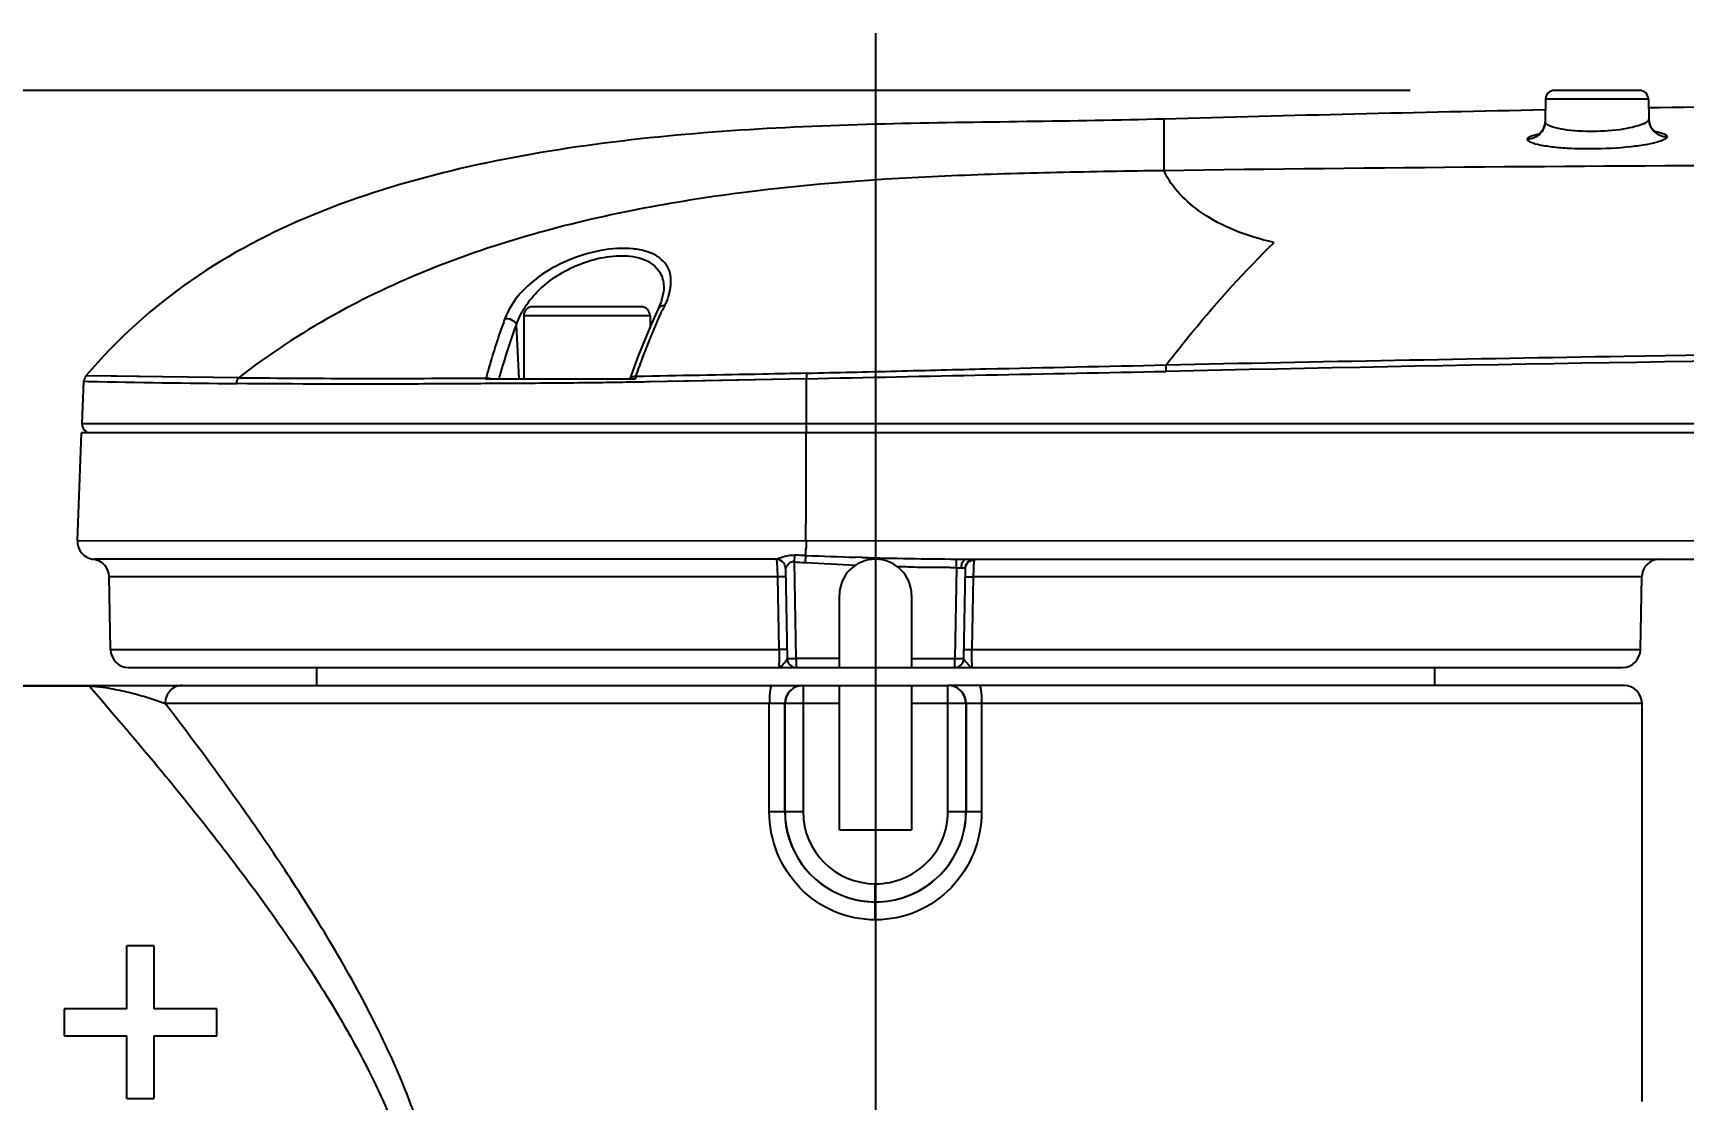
# Model space of a CAD drawing. Header units: millimetres. Extents: x 5828 to 6704, y 123 to 421.
# Drawn here: x 6394.724 to 6399.301, y 196.89 to 199.849 of the extents above; entities that cross this region are included whole.
import ezdxf

# ---------------------------------------------------------------- set-up
doc = ezdxf.new("R2010")
doc.units = ezdxf.units.MM
doc.layers.add('外形图', color=7, linetype='Continuous')
doc.layers.add('尺寸标注', color=7, linetype='Continuous')
doc.styles.add('微软雅黑', font='msyh.ttc', dxfattribs={"height": 1.5})
doc.dimstyles.new('尺寸标注_1_20比例', dxfattribs={"dimtxt": 1.5, "dimasz": 1.25, "dimexe": 0.5, "dimexo": 0.4, "dimgap": 0.5, "dimtad": 1, "dimdec": 1, "dimlfac": 20, "dimdsep": 46, "dimtxsty": '微软雅黑', "dimcen": 0.09, "dimadec": 0, "dimazin": 0, "dimtp": 0.01, "dimtm": 0.01, "dimtfac": 1, "dimtdec": 1, "dimtofl": 0, "dimtmove": 0, "dimatfit": 3, "dimfxl": 1, "dimtolj": 1, "dimarcsym": 0})

# ---------------------------------------------------------------- blocks, each defined once
blk = doc.blocks.new('*D824')
at = {"layer": 'Defpoints', "color": 0}
for p in [(6398.9422, 199.6899), (6387.4789, 192.9899), (6398.9422, 192.9899)]:
    blk.add_point(p, dxfattribs=at)
at = {"layer": '尺寸标注', "color": 0, "lineweight": -2}
for p, q in [((6398.5422, 199.6899), (6386.9789, 199.6899)), ((6387.4789, 198.4399), (6387.4789, 194.2399)), ((6398.5422, 192.9899), (6386.9789, 192.9899))]:
    blk.add_line(p, q, dxfattribs=at)
at = {"layer": '尺寸标注', "color": 0}
for points in [[(6387.6872, 198.4399), (6387.2705, 198.4399), (6387.4789, 199.6899)], [(6387.2705, 194.2399), (6387.6872, 194.2399), (6387.4789, 192.9899)]]:
    blk.add_solid(points, dxfattribs=at)
at = {"layer": '尺寸标注', "color": 0, "insert": (6386.1998, 196.3399), "char_height": 1.5, "attachment_point": 5, "rotation": 90, "style": '微软雅黑'}
blk.add_mtext('\\A1;134', dxfattribs=at)

msp = doc.modelspace()

# ---------------------------------------------------------------- linework, layer by layer
at = {"layer": '外形图'}
msp.add_line((6397.0598, 199.849), (6397.0598, 192.5487), dxfattribs=at)
at = {"layer": '外形图', "color": 7, "linetype": 'Continuous'}
for p, q in [((6399.1774, 199.6899), (6398.9422, 199.6899)), ((6398.9172, 199.6654), (6398.9162, 199.6028)), ((6399.2024, 199.6654), (6398.9172, 199.6654)), ((6399.2024, 199.6654), (6399.2034, 199.6103)), ((6397.8598, 199.4672), (6397.8598, 199.6105)), ((6398.9178, 199.6356), (6398.9155, 199.6356)), ((6398.9178, 199.6352), (6398.9155, 199.6351)), ((6396.4727, 199.1359), (6396.4727, 199.1359)), ((6396.0848, 199.0649), (6396.0848, 198.8899)), ((6396.4348, 199.0649), (6396.0848, 199.0649)), ((6396.4098, 199.0899), (6396.1098, 199.0899)), ((6396.4348, 199.0649), (6396.4348, 199.0336)), ((6396.4578, 199.0841), (6396.4577, 199.084)), ((6396.0719, 198.8899), (6396.0645, 199.0395)), ((6396.4022, 198.9539), (6396.3785, 198.8899)), ((6394.8601, 198.766), (6394.8651, 198.8833)), ((6394.8651, 198.8833), (6394.8785, 198.8831)), ((6395.2939, 198.8932), (6394.8711, 198.8984)), ((6395.0839, 198.8954), (6394.8913, 198.8981)), ((6395.2939, 198.8932), (6395.0839, 198.8954)), ((6396.0891, 198.8773), (6395.9779, 198.8767)), ((6395.9791, 198.8899), (6396.3941, 198.8899)), ((6396.0891, 198.8773), (6395.9792, 198.8767)), ((6396.3932, 198.8808), (6396.3775, 198.8805)), ((6396.8686, 198.8904), (6396.4342, 198.8816)), ((6396.8686, 198.8904), (6396.4946, 198.8827)), ((6396.8681, 198.766), (6396.8686, 198.8904)), ((6394.8473, 198.4411), (6394.859, 198.7399)), ((6410.0082, 198.7399), (6394.859, 198.7399)), ((6394.8601, 198.766), (6408.5854, 198.766)), ((6394.8473, 198.4411), (6400.5601, 198.4417)), ((6396.7857, 198.3896), (6394.8915, 198.3896)), ((6396.8103, 198.3644), (6396.8146, 198.1145)), ((6396.8349, 198.3827), (6396.8366, 198.4013)), ((6396.8396, 198.1145), (6396.8349, 198.3827)), ((6396.8655, 198.3807), (6396.8668, 198.4003)), ((6397.0231, 198.3948), (6397.0055, 198.3954)), ((6397.0231, 198.3948), (6397.0055, 198.3953)), ((6397.2844, 198.366), (6397.28, 198.1145)), ((6397.2844, 198.366), (6397.2847, 198.3904)), ((6397.305, 198.1145), (6397.3094, 198.3649)), ((6397.3112, 198.3899), (6400.5627, 198.3899)), ((6394.9392, 198.1391), (6394.9357, 198.3408)), ((6396.7889, 198.3408), (6394.9357, 198.3408)), ((6396.7924, 198.1391), (6396.7889, 198.3408)), ((6397.3308, 198.3408), (6397.3273, 198.1391)), ((6399.184, 198.3408), (6397.3308, 198.3408)), ((6399.1804, 198.1391), (6399.184, 198.3408)), ((6396.9598, 198.0899), (6396.9598, 198.2899)), ((6397.1598, 198.2899), (6397.1598, 198.0899)), ((6394.9392, 198.1391), (6396.7924, 198.1391)), ((6397.3273, 198.1391), (6399.1804, 198.1391)), ((6394.9892, 198.0899), (6399.1305, 198.0899)), ((6395.5098, 198.0899), (6395.5098, 198.0399)), ((6396.8396, 198.1145), (6396.8396, 198.0899)), ((6396.9598, 198.1145), (6396.8396, 198.1145)), ((6397.1598, 198.1145), (6397.28, 198.1145)), ((6397.28, 198.0899), (6397.28, 198.1145)), ((6398.6098, 198.0899), (6398.6098, 198.0399)), ((6394.5598, 198.0399), (6396.8586, 198.0399)), ((6394.5598, 198.0385), (6394.8799, 198.0385)), ((6394.8799, 198.0385), (6394.8799, 198.0399)), ((6396.859, 198.0399), (6396.859, 197.6899)), ((6396.859, 198.0399), (6397.2607, 198.0399)), ((6396.9598, 197.6399), (6396.9598, 198.0399)), ((6397.1598, 198.0399), (6397.1598, 197.6399)), ((6397.2607, 197.6899), (6397.2607, 198.0399)), ((6399.1348, 198.0399), (6397.2611, 198.0399)), ((6396.9598, 197.9899), (6395.0908, 197.9899)), ((6396.7655, 197.6899), (6396.7655, 197.9899)), ((6396.8086, 197.6899), (6396.8086, 197.9899)), ((6396.809, 197.6899), (6396.809, 197.9899)), ((6399.1848, 197.9899), (6397.1598, 197.9899)), ((6397.3107, 197.9899), (6397.3107, 197.6899)), ((6397.3111, 197.9899), (6397.3111, 197.6899)), ((6397.3541, 197.9899), (6397.3541, 197.6899)), ((6399.1848, 196.8863), (6399.1848, 197.9899)), ((6396.7655, 197.6899), (6396.859, 197.6899)), ((6397.2607, 197.6899), (6397.3541, 197.6899)), ((6396.9598, 197.6399), (6397.1598, 197.6399)), ((6397.059, 197.3899), (6397.059, 197.4899)), ((6397.059, 197.4899), (6397.0606, 197.4899)), ((6397.0606, 197.3899), (6397.0607, 197.4899)), ((6397.0607, 197.4399), (6397.059, 197.4399)), ((6397.0606, 197.3899), (6397.059, 197.3899)), ((6394.9848, 197.1434), (6394.9848, 197.3174)), ((6395.0593, 197.3174), (6394.9848, 197.3174)), ((6395.0593, 197.3174), (6395.0593, 197.1434)), ((6394.9848, 197.1434), (6394.8103, 197.1434)), ((6395.2338, 197.1434), (6395.0593, 197.1434)), ((6394.8103, 197.0684), (6394.9848, 197.0684)), ((6394.9848, 196.8944), (6394.9848, 197.0684)), ((6395.0593, 197.0684), (6395.0593, 196.8944)), ((6395.0593, 197.0684), (6395.2338, 197.0684)), ((6394.9848, 196.8944), (6395.0593, 196.8944))]:
    msp.add_line(p, q, dxfattribs=at)
for points in [[(6398.9162, 199.6028), (6398.916, 199.5998), (6398.9097, 199.5803), (6398.8997, 199.569), (6398.8959, 199.5665)], [(6399.2221, 199.5739), (6399.2252, 199.5729), (6399.2202, 199.5759), (6399.2096, 199.588), (6399.2034, 199.6102)], [(6396.4727, 199.1359), (6396.466, 199.104), (6396.4578, 199.0841)], [(6396.4577, 199.084), (6396.435, 199.034), (6396.4022, 198.9539)]]:
    msp.add_lwpolyline(points, dxfattribs=at)
for centre, radius, start, end in [((6398.9422, 199.6649), 0.025, 90, 179), ((6399.1774, 199.6649), 0.025, 1, 90), ((6402.1416, 38.4329), 161.235, 90.674451, 91.044346), ((6401.8034, 56.1016), 143.563, 91.152641, 91.57409), ((6398.9547, 199.3131), 0.2622, 101.6222, 102.1046), ((6399.2526, 199.6112), 0.0492, 207.4954, 210.7278), ((6399.1747, 199.3093), 0.2705, 79.9153, 81.1475), ((6396.3185, 199.168), 0.1747, 347.6743, 349.5648), ((6396.5819, 197.2223), 2.1097, 119.0851, 127.6273), ((6396.1098, 199.0649), 0.025, 90, 180), ((6396.4098, 199.0649), 0.025, 0, 90), ((6396.8979, 198.8745), 0.4757, 152.6881, 154.4769), ((6402.9388, -32.8076), 231.7739, 90.039295, 91.25437), ((6395.5255, 228.1478), 29.2719, 268.73359, 269.5354), ((6395.6856, 238.7049), 39.8137, 269.43635, 270.42385), ((6394.885, 198.7649), 0.025, 177.5821, 239.194), ((6394.8973, 198.4392), 0.05, 177.9221, 263.3426), ((6394.8857, 198.3399), 0.05, 1, 83.3426), ((6397.3188, 209.0829), 10.6922, 267.57741, 268.32102), ((6397.0598, 198.2899), 0.1, 0, 180), ((6397.375, 211.4212), 13.0312, 268.45272, 269.6031), ((6399.234, 198.3399), 0.05, 90, 179), ((6394.9892, 198.1399), 0.05, 181, 270), ((6399.1305, 198.1399), 0.05, 270, 359), ((6396.8396, 198.1149), 0.025, 181, 269.9999), ((6396.8214, 198.9519), 0.8376, 270.0393, 270.8057), ((6396.8154, 199.4996), 1.3853, 270.7343, 271.0019), ((6397.28, 198.1149), 0.025, 270, 359), ((6396.8586, 197.9899), 0.05, 90.0078, 180.0015), ((6396.859, 197.9899), 0.05, 90.0078, 180.0015), ((6397.2607, 197.9899), 0.05, 359.9985, 89.9921), ((6397.2611, 197.9899), 0.05, 359.9985, 89.9921), ((6399.1348, 197.9899), 0.05, 0, 90), ((6397.0587, 197.6902), 0.2502, 180.0586, 250.532), ((6397.059, 197.6899), 0.25, 180.0026, 250.4625), ((6397.059, 197.6899), 0.2, 180.0102, 270.0075), ((6397.0607, 197.6899), 0.2, 269.9881, 359.9941), ((6397.0609, 197.6902), 0.2502, 289.4445, 359.942), ((6397.0607, 197.6899), 0.25, 289.6642, 359.9974), ((6397.0593, 197.6922), 0.2522, 250.5545, 269.926), ((6397.0591, 197.6902), 0.2502, 250.461, 252.4107), ((6397.059, 197.69), 0.2501, 252.4108, 253.4613), ((6397.0592, 197.6912), 0.2513, 253.5044, 269.9594), ((6397.0603, 197.6918), 0.2518, 270.0705, 289.5948), ((6397.0603, 197.6922), 0.2523, 270.0748, 289.4227)]:
    msp.add_arc(centre, radius, start, end, dxfattribs=at)
for centre, major_axis, start_param, end_param in [((6394.8443, 196.3399), (-0.0149, 1.75), 1.093618, 1.141292), ((6395.1999, 196.3399), (0.0149, 1.75), -1.141292, -1.093618)]:
    msp.add_ellipse(centre, major_axis=major_axis, ratio=0.017454, start_param=start_param, end_param=end_param, dxfattribs=at)
for points, knots in [([(6397.8598, 199.6105), (6397.7327, 199.607), (6397.4744, 199.6028), (6397.0824, 199.5983), (6396.6831, 199.5828), (6396.2817, 199.5454), (6395.8855, 199.4755), (6395.5046, 199.3591), (6395.1525, 199.1764), (6394.9561, 198.9985), (6394.8711, 198.8984)], [0, 0, 0, 0, 0.120588, 0.244886, 0.371583, 0.499299, 0.626802, 0.752327, 0.875495, 1, 1, 1, 1]), ([(6398.9162, 199.6028), (6398.9159, 199.5905), (6398.9052, 199.5649), (6398.8796, 199.5545), (6398.8672, 199.5542)], [0, 0, 0, 0, 0.49808, 1, 1, 1, 1]), ([(6398.9249, 199.5931), (6398.9235, 199.5938), (6398.9199, 199.596), (6398.9161, 199.5999), (6398.9162, 199.6028)], [0, 0, 0, 0, 0.33748, 1, 1, 1, 1]), ([(6399.1946, 199.6), (6399.1882, 199.5962), (6399.1708, 199.59), (6399.1261, 199.5801), (6399.0601, 199.5745), (6398.9939, 199.5766), (6398.9489, 199.5843), (6398.9314, 199.5896), (6398.9249, 199.5931)], [0, 0, 0, 0, 0.081776, 0.198784, 0.500718, 0.802751, 0.919311, 1, 1, 1, 1]), ([(6399.2034, 199.6103), (6399.2034, 199.6094), (6399.2022, 199.6048), (6399.1978, 199.6019), (6399.1946, 199.6)], [0, 0, 0, 0, 0.184699, 1, 1, 1, 1]), ([(6398.8672, 199.5542), (6398.8672, 199.5549), (6398.8687, 199.5592), (6398.8732, 199.5612), (6398.8765, 199.5626)], [0, 0, 0, 0, 0.171528, 1, 1, 1, 1]), ([(6398.8766, 199.5455), (6398.8752, 199.5461), (6398.8715, 199.548), (6398.8672, 199.5514), (6398.8672, 199.5542)], [0, 0, 0, 0, 0.355014, 1, 1, 1, 1]), ([(6398.8765, 199.5626), (6398.878, 199.5633), (6398.8856, 199.5662), (6398.8934, 199.5682), (6398.8998, 199.5695)], [0, 0, 0, 0, 0.201547, 1, 1, 1, 1]), ([(6399.2221, 199.5756), (6399.2302, 199.5742), (6399.2405, 199.5724), (6399.2542, 199.5654), (6399.2542, 199.5616)], [0, 0, 0, 0, 0.687252, 1, 1, 1, 1]), ([(6399.2542, 199.5616), (6399.2543, 199.5587), (6399.2459, 199.5521), (6399.2382, 199.5497), (6399.2326, 199.5479)], [0, 0, 0, 0, 0.332129, 1, 1, 1, 1]), ([(6399.2326, 199.5479), (6399.2218, 199.5444), (6399.1959, 199.5388), (6399.1335, 199.5302), (6399.0632, 199.5268), (6398.9917, 199.528), (6398.9438, 199.5314), (6398.906, 199.5368), (6398.8846, 199.5419), (6398.8766, 199.5455)], [0, 0, 0, 0, 0.09446, 0.220739, 0.526502, 0.680573, 0.817874, 0.927115, 1, 1, 1, 1]), ([(6397.8598, 199.4672), (6397.7609, 199.4658), (6397.5642, 199.4625), (6397.1737, 199.4514), (6396.7844, 199.4239), (6396.3975, 199.3627), (6396.0115, 199.2726), (6395.7303, 199.1629), (6395.5564, 199.066)], [0, 0, 0, 0, 0.125759, 0.249836, 0.496435, 0.620981, 0.746991, 1, 1, 1, 1]), ([(6409.8599, 199.1864), (6408.9441, 199.2763), (6407.5707, 199.3623), (6405.734, 199.4211), (6404.3385, 199.4474), (6402.8957, 199.4669), (6400.7309, 199.4871), (6399.0441, 199.4838), (6397.8598, 199.4672)], [0, 0, 0, 0, 0.229904, 0.343574, 0.459126, 0.578614, 0.704076, 1, 1, 1, 1]), ([(6398.1647, 199.2684), (6398.1269, 199.2763), (6398.057, 199.2975), (6397.9468, 199.3552), (6397.8809, 199.4193), (6397.8598, 199.4672)], [0, 0, 0, 0, 0.3096, 0.580118, 1, 1, 1, 1]), ([(6396.4903, 199.1363), (6396.4935, 199.1537), (6396.4945, 199.1816), (6396.4765, 199.2131), (6396.4543, 199.2317), (6396.4239, 199.2447), (6396.371, 199.2545), (6396.295, 199.2488), (6396.2057, 199.2215), (6396.1268, 199.1776), (6396.0673, 199.1227), (6396.0406, 199.0792), (6396.0327, 199.0574)], [0, 0, 0, 0, 0.087607, 0.129722, 0.175673, 0.229142, 0.291927, 0.440912, 0.601657, 0.752514, 0.884887, 1, 1, 1, 1]), ([(6396.1009, 199.1068), (6396.1269, 199.1404), (6396.1805, 199.1832), (6396.2631, 199.2184), (6396.33, 199.2327), (6396.3913, 199.2315), (6396.4406, 199.2135), (6396.4701, 199.178), (6396.4734, 199.1495), (6396.4727, 199.1359)], [0, 0, 0, 0, 0.27549, 0.429342, 0.581271, 0.715477, 0.822756, 0.911165, 1, 1, 1, 1]), ([(6397.8653, 198.9285), (6397.8891, 198.9591), (6397.9833, 199.0772), (6398.0848, 199.1895), (6398.1647, 199.2684)], [0, 0, 0, 0, 0.256407, 1, 1, 1, 1]), ([(6396.0797, 199.0745), (6396.0812, 199.0772), (6396.0876, 199.0884), (6396.0949, 199.0991), (6396.1009, 199.1068)], [0, 0, 0, 0, 0.244307, 1, 1, 1, 1]), ([(6396.4752, 199.0928), (6396.4769, 199.0959), (6396.483, 199.108), (6396.4871, 199.121), (6396.4892, 199.1307)], [0, 0, 0, 0, 0.2658, 1, 1, 1, 1]), ([(6396.0327, 199.0574), (6396.0278, 199.0445), (6396.0083, 198.9902), (6395.9916, 198.9348), (6395.9801, 198.8924)], [0, 0, 0, 0, 0.238548, 1, 1, 1, 1]), ([(6396.0327, 199.0574), (6396.0353, 199.0578), (6396.0451, 199.0576), (6396.0546, 199.0529), (6396.0594, 199.0478)], [0, 0, 0, 0, 0.276706, 1, 1, 1, 1]), ([(6396.0645, 199.0395), (6396.0655, 199.0425), (6396.0698, 199.0545), (6396.0751, 199.066), (6396.0797, 199.0745)], [0, 0, 0, 0, 0.244985, 1, 1, 1, 1]), ([(6396.3954, 198.8962), (6396.4013, 198.9124), (6396.4127, 198.9443), (6396.4309, 198.991), (6396.4494, 199.036), (6396.4619, 199.0653), (6396.4686, 199.0795)], [0, 0, 0, 0, 0.261272, 0.515624, 0.761965, 1, 1, 1, 1]), ([(6396.4752, 199.0928), (6396.4714, 199.0929), (6396.4643, 199.0918), (6396.459, 199.0867), (6396.4578, 199.0841)], [0, 0, 0, 0, 0.568699, 1, 1, 1, 1]), ([(6396.0163, 198.8899), (6396.02, 198.9031), (6396.0344, 198.9534), (6396.0509, 199.0032), (6396.0645, 199.0395)], [0, 0, 0, 0, 0.260699, 1, 1, 1, 1]), ([(6397.8654, 198.929), (6398.2887, 198.9379), (6399.9268, 198.9688), (6401.5653, 198.9846), (6402.7802, 198.9841)], [0, 0, 0, 0, 0.258451, 1, 1, 1, 1]), ([(6396.8686, 198.9054), (6396.9101, 198.9068), (6396.9931, 198.9085), (6397.1177, 198.9115), (6397.2423, 198.9148), (6397.4915, 198.9206), (6397.6992, 198.9249), (6397.8653, 198.9285)], [0, 0, 0, 0, 0.124957, 0.249939, 0.374933, 0.499933, 1, 1, 1, 1]), ([(6397.8653, 198.9285), (6397.8652, 198.9273), (6397.865, 198.9214), (6397.865, 198.9155), (6397.865, 198.9108)], [0, 0, 0, 0, 0.207958, 1, 1, 1, 1]), ([(6395.9779, 198.8767), (6395.9126, 198.8763), (6395.6827, 198.8748), (6395.4527, 198.8755), (6395.2881, 198.8769)], [0, 0, 0, 0, 0.284082, 1, 1, 1, 1]), ([(6396.3775, 198.8805), (6396.3529, 198.8801), (6396.2568, 198.8785), (6396.1607, 198.8778), (6396.0891, 198.8773)], [0, 0, 0, 0, 0.255347, 1, 1, 1, 1]), ([(6396.3954, 198.8962), (6396.3941, 198.8963), (6396.3895, 198.8962), (6396.3848, 198.895), (6396.3821, 198.8932)], [0, 0, 0, 0, 0.299624, 1, 1, 1, 1]), ([(6396.8686, 198.9054), (6396.8286, 198.9045), (6396.6709, 198.9012), (6396.5131, 198.8989), (6396.3954, 198.8962)], [0, 0, 0, 0, 0.253747, 1, 1, 1, 1]), ([(6396.8686, 198.9054), (6396.8685, 198.9043), (6396.8684, 198.8993), (6396.8685, 198.8943), (6396.8686, 198.8904)], [0, 0, 0, 0, 0.222429, 1, 1, 1, 1]), ([(6396.8684, 198.7521), (6396.8684, 198.7532), (6396.8682, 198.7578), (6396.8681, 198.7624), (6396.8681, 198.766)], [0, 0, 0, 0, 0.234685, 1, 1, 1, 1]), ([(6396.8703, 198.7399), (6396.8699, 198.7399), (6396.8695, 198.7415), (6396.8691, 198.7435), (6396.8687, 198.7475), (6396.8685, 198.7504), (6396.8684, 198.7521)], [0, 0, 0, 0, 0.08048, 0.279595, 0.592239, 1, 1, 1, 1]), ([(6396.8673, 198.4392), (6396.8678, 198.4355), (6396.8685, 198.4281), (6396.8666, 198.4177), (6396.865, 198.4083), (6396.8661, 198.4024), (6396.8668, 198.3998)], [0, 0, 0, 0, 0.285637, 0.55536, 0.795953, 1, 1, 1, 1]), ([(6396.7857, 198.3896), (6396.7898, 198.3914), (6396.8002, 198.3964), (6396.8114, 198.3994), (6396.8184, 198.4004)], [0, 0, 0, 0, 0.388649, 1, 1, 1, 1]), ([(6396.7868, 198.3841), (6396.7867, 198.3848), (6396.7864, 198.3866), (6396.7862, 198.3885), (6396.7857, 198.3896)], [0, 0, 0, 0, 0.357495, 1, 1, 1, 1]), ([(6396.7889, 198.3408), (6396.7888, 198.3452), (6396.7885, 198.3596), (6396.788, 198.3741), (6396.7868, 198.3841)], [0, 0, 0, 0, 0.303024, 1, 1, 1, 1]), ([(6396.8349, 198.3827), (6396.8314, 198.3832), (6396.8243, 198.382), (6396.8172, 198.3754), (6396.813, 198.3696), (6396.8102, 198.3659), (6396.8103, 198.3644)], [0, 0, 0, 0, 0.323607, 0.616346, 0.858508, 1, 1, 1, 1]), ([(6397.2844, 198.366), (6397.2708, 198.3662), (6397.2367, 198.3677), (6397.1821, 198.3664), (6397.1412, 198.3686), (6397.1208, 198.3692)], [0, 0, 0, 0, 0.25001, 0.625011, 1, 1, 1, 1]), ([(6397.2844, 198.366), (6397.2878, 198.366), (6397.2923, 198.3657), (6397.2967, 198.3655), (6397.2978, 198.3655)], [0, 0, 0, 0, 0.767928, 1, 1, 1, 1]), ([(6397.2847, 198.3904), (6397.2914, 198.3903), (6397.3002, 198.3901), (6397.309, 198.3899), (6397.3111, 198.3899)], [0, 0, 0, 0, 0.758166, 1, 1, 1, 1]), ([(6397.2978, 198.3655), (6397.3005, 198.3655), (6397.3042, 198.3656), (6397.3079, 198.3655), (6397.3092, 198.3652), (6397.3094, 198.3649)], [0, 0, 0, 0, 0.706415, 0.907666, 1, 1, 1, 1]), ([(6397.2996, 198.3774), (6397.3001, 198.3792), (6397.3021, 198.3845), (6397.3071, 198.3899), (6397.3111, 198.3899)], [0, 0, 0, 0, 0.318789, 1, 1, 1, 1]), ([(6397.3093, 198.365), (6397.3094, 198.3692), (6397.3113, 198.3778), (6397.3175, 198.3842), (6397.3212, 198.3864)], [0, 0, 0, 0, 0.497078, 1, 1, 1, 1]), ([(6397.3094, 198.3646), (6397.3095, 198.3685), (6397.3118, 198.3765), (6397.3178, 198.3823), (6397.3213, 198.3843)], [0, 0, 0, 0, 0.495637, 1, 1, 1, 1]), ([(6397.3322, 198.3778), (6397.332, 198.3753), (6397.3312, 198.363), (6397.3309, 198.3506), (6397.3308, 198.3408)], [0, 0, 0, 0, 0.207002, 1, 1, 1, 1]), ([(6397.3335, 198.3879), (6397.3333, 198.3873), (6397.3327, 198.384), (6397.3324, 198.3806), (6397.3322, 198.3778)], [0, 0, 0, 0, 0.177102, 1, 1, 1, 1]), ([(6396.8107, 198.3408), (6396.8107, 198.3409), (6396.8098, 198.3407), (6396.8089, 198.341), (6396.8068, 198.3409), (6396.803, 198.341), (6396.7969, 198.3409), (6396.7917, 198.3408), (6396.7889, 198.3408)], [0, 0, 0, 0, 0.019078, 0.074297, 0.164078, 0.285776, 0.608804, 1, 1, 1, 1]), ([(6397.309, 198.3408), (6397.309, 198.3409), (6397.3098, 198.3407), (6397.3107, 198.341), (6397.3128, 198.3409), (6397.3166, 198.341), (6397.3228, 198.3409), (6397.3279, 198.3408), (6397.3308, 198.3408)], [0, 0, 0, 0, 0.019079, 0.074299, 0.164081, 0.28578, 0.608806, 1, 1, 1, 1]), ([(6396.7924, 198.1391), (6396.7925, 198.1327), (6396.7927, 198.1211), (6396.7925, 198.1073), (6396.7921, 198.0986), (6396.7917, 198.094), (6396.7913, 198.0917), (6396.7909, 198.0899), (6396.7905, 198.0899)], [0, 0, 0, 0, 0.384663, 0.707742, 0.830398, 0.921334, 0.977741, 1, 1, 1, 1]), ([(6396.8142, 198.1391), (6396.8142, 198.1392), (6396.8133, 198.139), (6396.8124, 198.1393), (6396.8103, 198.1392), (6396.8065, 198.1392), (6396.8004, 198.1391), (6396.7952, 198.1391), (6396.7924, 198.1391)], [0, 0, 0, 0, 0.018917, 0.074026, 0.163754, 0.285451, 0.608604, 1, 1, 1, 1]), ([(6397.3055, 198.1391), (6397.3055, 198.1392), (6397.3063, 198.139), (6397.3072, 198.1393), (6397.3093, 198.1392), (6397.3131, 198.1392), (6397.3193, 198.1391), (6397.3244, 198.1391), (6397.3273, 198.1391)], [0, 0, 0, 0, 0.018917, 0.074027, 0.163754, 0.285451, 0.608604, 1, 1, 1, 1]), ([(6397.3291, 198.0899), (6397.3288, 198.0899), (6397.3284, 198.0916), (6397.3279, 198.094), (6397.3276, 198.0986), (6397.3271, 198.1073), (6397.327, 198.1211), (6397.3271, 198.1327), (6397.3273, 198.1391)], [0, 0, 0, 0, 0.022136, 0.0785, 0.169649, 0.292421, 0.615223, 1, 1, 1, 1]), ([(6396.8146, 198.1145), (6396.8147, 198.1126), (6396.8114, 198.108), (6396.806, 198.1013), (6396.7997, 198.0937), (6396.7934, 198.0899), (6396.7905, 198.0899)], [0, 0, 0, 0, 0.161379, 0.436424, 0.749966, 1, 1, 1, 1]), ([(6396.8146, 198.1145), (6396.8146, 198.1143), (6396.8156, 198.1145), (6396.8167, 198.1142), (6396.8192, 198.1144), (6396.8209, 198.1143), (6396.822, 198.1143)], [0, 0, 0, 0, 0.066431, 0.260591, 0.576018, 1, 1, 1, 1]), ([(6397.28, 198.1145), (6397.2816, 198.1145), (6397.2875, 198.1144), (6397.2934, 198.1143), (6397.2977, 198.1143)], [0, 0, 0, 0, 0.275825, 1, 1, 1, 1]), ([(6397.2977, 198.1143), (6397.2987, 198.1143), (6397.3005, 198.1144), (6397.3029, 198.1142), (6397.304, 198.1145), (6397.305, 198.1143), (6397.305, 198.1145)], [0, 0, 0, 0, 0.423852, 0.739223, 0.933442, 1, 1, 1, 1]), ([(6397.3291, 198.0899), (6397.3237, 198.0899), (6397.3165, 198.0979), (6397.3099, 198.1058), (6397.3063, 198.1108), (6397.305, 198.1134), (6397.305, 198.1145)], [0, 0, 0, 0, 0.464696, 0.772071, 0.905056, 1, 1, 1, 1]), ([(6394.8799, 198.0385), (6394.9485, 197.9596), (6395.0648, 197.8231), (6395.2306, 197.6175), (6395.3823, 197.4165), (6395.5367, 197.1891), (6395.6554, 196.9792), (6395.7355, 196.7958), (6395.7843, 196.649), (6395.8163, 196.4956), (6395.8237, 196.3907), (6395.8236, 196.3381)], [0, 0, 0, 0, 0.158217, 0.271276, 0.399494, 0.538972, 0.68694, 0.763502, 0.841439, 0.920427, 1, 1, 1, 1]), ([(6394.8799, 198.0385), (6394.8807, 198.0384), (6394.8839, 198.0383), (6394.8871, 198.0382), (6394.8895, 198.038)], [0, 0, 0, 0, 0.259856, 1, 1, 1, 1]), ([(6394.8895, 198.038), (6394.9015, 198.0373), (6394.9229, 198.0346), (6394.9606, 198.0279), (6395.0017, 198.0183), (6395.0406, 198.0072), (6395.0699, 197.9975), (6395.084, 197.9926), (6395.0908, 197.9899)], [0, 0, 0, 0, 0.17396, 0.31007, 0.55456, 0.78412, 0.894181, 1, 1, 1, 1]), ([(6395.1371, 198.0399), (6395.1311, 198.0399), (6395.1187, 198.0372), (6395.1033, 198.026), (6395.0931, 198.0094), (6395.0908, 197.9964), (6395.0908, 197.9899)], [0, 0, 0, 0, 0.241153, 0.487489, 0.741167, 1, 1, 1, 1]), ([(6396.7724, 198.0399), (6396.7719, 198.0399), (6396.7706, 198.0385), (6396.7689, 198.0337), (6396.7671, 198.0235), (6396.7658, 198.0081), (6396.7655, 197.9963), (6396.7655, 197.9899)], [0, 0, 0, 0, 0.03232, 0.093309, 0.309159, 0.626726, 1, 1, 1, 1]), ([(6397.3472, 198.0399), (6397.3478, 198.0399), (6397.3491, 198.0385), (6397.3507, 198.0337), (6397.3526, 198.0235), (6397.3538, 198.0081), (6397.3541, 197.9963), (6397.3541, 197.9899)], [0, 0, 0, 0, 0.03232, 0.093309, 0.309159, 0.626726, 1, 1, 1, 1]), ([(6395.8792, 196.338), (6395.8794, 196.4282), (6395.8603, 196.6077), (6395.784, 196.8628), (6395.6787, 197.0985), (6395.5588, 197.315), (6395.4341, 197.5128), (6395.2801, 197.7376), (6395.1645, 197.8935), (6395.0908, 197.9899)], [0, 0, 0, 0, 0.14549, 0.288575, 0.427502, 0.560884, 0.687179, 0.804378, 1, 1, 1, 1]), ([(6397.059, 197.3899), (6397.0204, 197.3899), (6396.9423, 197.406), (6396.8448, 197.4737), (6396.7804, 197.5733), (6396.7655, 197.6513), (6396.7655, 197.6899)], [0, 0, 0, 0, 0.2501, 0.499859, 0.749739, 1, 1, 1, 1]), ([(6397.3541, 197.6899), (6397.3541, 197.6513), (6397.3392, 197.5733), (6397.2748, 197.4737), (6397.1773, 197.406), (6397.0992, 197.3899), (6397.0606, 197.3899)], [0, 0, 0, 0, 0.250262, 0.500095, 0.749916, 1, 1, 1, 1])]:
    msp.add_open_spline(points, degree=3, knots=knots, dxfattribs=at)
for points in [[(6399.2034, 199.6103), (6399.2035, 199.6028), (6399.2054, 199.5951), (6399.2089, 199.5885)], [(6399.2102, 199.586), (6399.2157, 199.5769), (6399.2246, 199.5693), (6399.2345, 199.5653)], [(6399.2345, 199.5653), (6399.2407, 199.5628), (6399.2475, 199.5615), (6399.2542, 199.5616)], [(6396.0594, 199.0478), (6396.0617, 199.0455), (6396.0635, 199.0426), (6396.0645, 199.0395)], [(6396.8686, 198.8904), (6397.2007, 198.8978), (6397.5329, 198.9038), (6397.865, 198.9108)], [(6394.8711, 198.8984), (6394.8676, 198.8943), (6394.8654, 198.8887), (6394.8651, 198.8833)], [(6395.2939, 198.8932), (6395.2903, 198.8887), (6395.2884, 198.8826), (6395.2881, 198.8769)], [(6395.9801, 198.8924), (6395.9797, 198.8916), (6395.9794, 198.8907), (6395.9792, 198.8899)], [(6395.9801, 198.8924), (6395.984, 198.8929), (6395.988, 198.8926), (6395.9919, 198.8917)], [(6396.3821, 198.8932), (6396.3808, 198.8924), (6396.3797, 198.8912), (6396.3788, 198.8899)], [(6396.4342, 198.8816), (6396.4205, 198.8813), (6396.4068, 198.881), (6396.3932, 198.8808)], [(6396.3954, 198.8962), (6396.3949, 198.8941), (6396.3946, 198.892), (6396.3943, 198.8899)], [(6396.867, 198.4414), (6396.8673, 198.5409), (6396.8676, 198.6404), (6396.868, 198.7399)], [(6396.867, 198.4411), (6396.8671, 198.4405), (6396.8672, 198.4399), (6396.8673, 198.4392)], [(6396.805, 198.3798), (6396.8005, 198.3854), (6396.7929, 198.3893), (6396.7857, 198.3896)], [(6396.8103, 198.3644), (6396.8103, 198.3698), (6396.8083, 198.3755), (6396.805, 198.3798)], [(6396.8184, 198.4004), (6396.8244, 198.4013), (6396.8305, 198.4015), (6396.8366, 198.4013)], [(6396.8349, 198.3827), (6396.8451, 198.3818), (6396.8553, 198.3809), (6396.8655, 198.3807)], [(6396.8668, 198.3998), (6396.8567, 198.4001), (6396.8467, 198.4007), (6396.8366, 198.4013)], [(6396.8655, 198.3807), (6396.9119, 198.3776), (6396.9583, 198.3754), (6397.0048, 198.3734)], [(6397.2978, 198.3655), (6397.2978, 198.3695), (6397.2984, 198.3736), (6397.2996, 198.3774)], [(6397.3212, 198.3864), (6397.3249, 198.3886), (6397.3295, 198.3899), (6397.3339, 198.3899)], [(6397.3213, 198.3843), (6397.3249, 198.3865), (6397.3292, 198.3877), (6397.3335, 198.3879)]]:
    msp.add_open_spline(points, degree=3, dxfattribs=at)

# ---------------------------------------------------------------- dimensions: what is measured, and where the dimension line sits
at = {"layer": '尺寸标注'}
dim = msp.add_linear_dim(base=(6387.4789, 192.9899), p1=(6398.9422, 199.6899), p2=(6398.9422, 192.9899), angle=90, dimstyle='尺寸标注_1_20比例', dxfattribs=at)
dim.commit()
dim.dimension.update_dxf_attribs({"geometry": '*D824', "text_midpoint": (6386.1998, 196.3399)})

doc.saveas('drawing.dxf')
